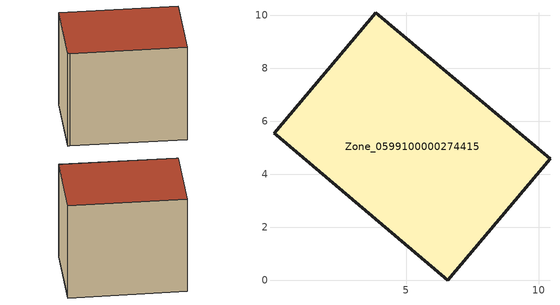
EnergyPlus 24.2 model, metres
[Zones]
Zone_0599100000274415
 floor ground (C_G): 0.02,5.56 3.86,10.11 10.43,4.59 6.57,0 0.12,5.47 z0.09
 wall outside (C_F): 6.57,0 10.43,4.59 3.86,10.11 0.02,5.56 0.12,5.47 6.57,0 z0.09:7.68
 roof outside (C_R): 3.86,10.11 0.02,5.56 0.12,5.47 6.57,0 10.43,4.59 z7.68
[BUILDING]
Pand.0599100000274415: North Axis=0; Terrain=City; Loads Convergence Tolerance Value=0.04; Temperature Convergence Tolerance Value=0.4; Solar Distribution=FullExterior; Maximum Number of Warmup Days=25; Minimum Number of Warmup Days=1
[Site:Location]
Rotterdam.The.Hague.AP_ZH_NLD Design_Conditions: Latitude=51.96; Longitude=4.45; Time Zone=1; Elevation=-4.5
[SITE:GROUNDTEMPERATURE:BUILDINGSURFACE]
18, 18, 18, 18, 18, 18, 18, 18, 18, 18, 18, 18
[MATERIAL] Thermal Absorptance=0.9; Solar Absorptance=0.7; Visible Absorptance=0.7
Name | Roughness | Thickness | Conductivity | Density | Specific Heat
G.TI.1946-1964 | MediumSmooth | 0.15 | 1 | 540 | 1210
F.TI.1946-1964 | Rough | 0.3 | 0.857143 | 1920 | 840
R.TI.1946-1964 | MediumRough | 0.2 | 0.277778 | 1500 | 1000
[CONSTRUCTION]
C_G: G.TI.1946-1964
C_F: F.TI.1946-1964
C_R: R.TI.1946-1964
[ZONE]
Zone_0599100000274415: Type=1; Multiplier=1; Ceiling Height=Autocalculate; Volume=Autocalculate; Floor Area=autocalculate; Part of Total Floor Area=Yes
[ZONEINFILTRATION:DESIGNFLOWRATE]
Infil_Zone_0599100000274415: Zone or ZoneList or Space or SpaceList=Zone_0599100000274415; Schedule=AlwaysOn; Design Flow Rate Calculation Method=Flow/Area; Flow Rate per Floor Area=0.003; Constant Term Coefficient=1; Temperature Term Coefficient=0; Velocity Term Coefficient=0; Velocity Squared Term Coefficient=0
[HVACTEMPLATE:ZONE:IDEALLOADSAIRSYSTEM]
Zone_0599100000274415: Maximum Heating Supply Air Temperature=50; Minimum Cooling Supply Air Temperature=13; Maximum Heating Supply Air Humidity Ratio=0.0156; Minimum Cooling Supply Air Humidity Ratio=0.0077; Heating Limit=NoLimit; Cooling Limit=NoLimit; Dehumidification Control Type=ConstantSensibleHeatRatio; Cooling Sensible Heat Ratio=0.7; Dehumidification Setpoint=60; Humidification Control Type=None; Humidification Setpoint=30; Outdoor Air Method=None; Outdoor Air Flow Rate per Person=0.00944; Outdoor Air Flow Rate per Zone Floor Area=0; Outdoor Air Flow Rate per Zone=0; Demand Controlled Ventilation Type=None; Outdoor Air Economizer Type=NoEconomizer; Heat Recovery Type=None; Sensible Heat Recovery Effectiveness=0.7; Latent Heat Recovery Effectiveness=0.65
[ZONECONTROL:THERMOSTAT]
ThermostatControl_Zone_0599100000274415: Zone or ZoneList=Zone_0599100000274415; Control Type Schedule=DualSetpointControlType; Control 1=Thermostat_Zone_0599100000274415; Temperature Difference Between Cutout And Setpoint=0
[THERMOSTATSETPOINT:DUALSETPOINT]
Thermostat_Zone_0599100000274415: Heating Setpoint Temperature Schedule=HeatingSetpoint_Zone_0599100000274415; Cooling Setpoint Temperature Schedule=CoolingSetpoint_Zone_0599100000274415
[SCHEDULE:COMPACT]
HeatingSetpoint_Zone_0599100000274415: Through: 12/31, For: AllDays, Until: 24:00, 21
CoolingSetpoint_Zone_0599100000274415: Through: 12/31, For: AllDays, Until: 24:00, 24
DualSetpointControlType: Through: 12/31, For: AllDays, Until: 24:00, 4
AlwaysOn: Through: 12/31, For: AllDays, Until: 24:00, 1
